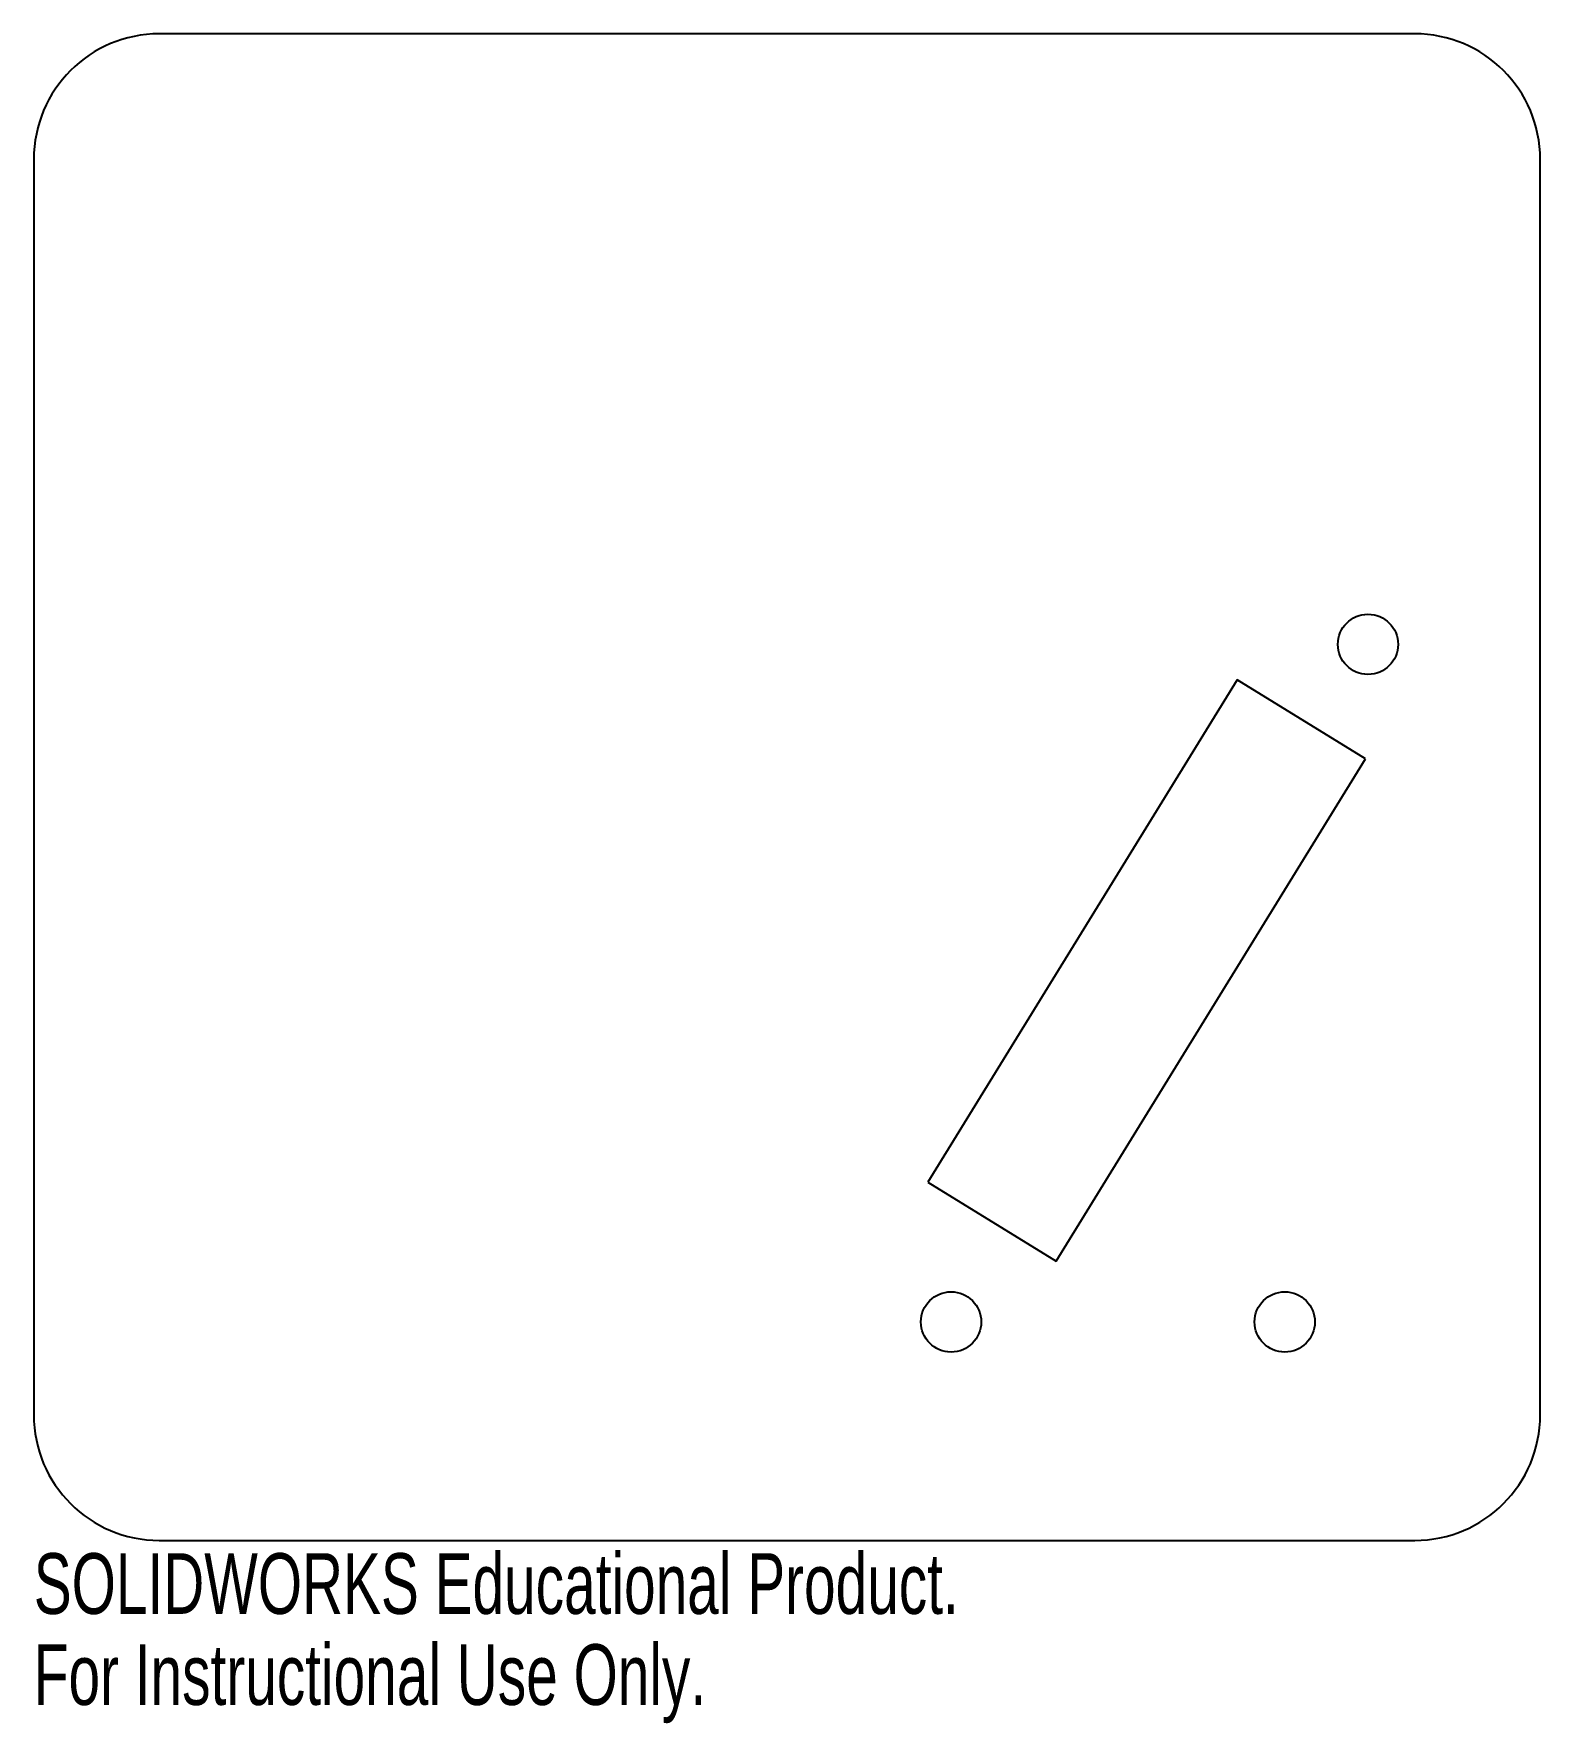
# Model space of a CAD drawing. Header units: millimetres. Extents: x 0 to 120, y -15 to 120.
import ezdxf

# ---------------------------------------------------------------- set-up
doc = ezdxf.new("R2010")
doc.units = ezdxf.units.MM
doc.styles.add('SLDTEXTSTYLE0', font='TXT', dxfattribs={"width": 0.7})

msp = doc.modelspace()

# ---------------------------------------------------------------- linework, layer by layer
at = {"color": 7, "linetype": 'Continuous', "lineweight": 25}
for p, q in [((110, 120), (10, 120)), ((0, 110), (0, 10)), ((120, 10), (120, 110)), ((95.85, 68.55), (71.22, 28.52)), ((106.07, 62.26), (95.85, 68.55)), ((81.44, 22.23), (106.07, 62.26)), ((71.22, 28.52), (81.44, 22.23)), ((10, 0), (110, 0))]:
    msp.add_line(p, q, dxfattribs=at)
for centre in [(106.28, 71.37), (73.07, 17.4), (99.65, 17.4)]:
    msp.add_circle(centre, 2.4, dxfattribs=at)
for centre, start, end in [((10, 110), 90, 180), ((110, 110), 0, 90), ((10, 10), 180, 270), ((110, 10), 270, 0)]:
    msp.add_arc(centre, 10, start, end, dxfattribs=at)

# ---------------------------------------------------------------- texts
at = {"color": 7, "linetype": 'Continuous', "char_height": 4.8336, "attachment_point": 1, "style": 'SLDTEXTSTYLE0'}
for s, insert in [('SOLIDWORKS Educational Product.', (0, -1.02)), ('For Instructional Use Only.', (0, -8.27))]:
    msp.add_mtext(s, dxfattribs=dict(at, insert=insert))

doc.saveas('drawing.dxf')
